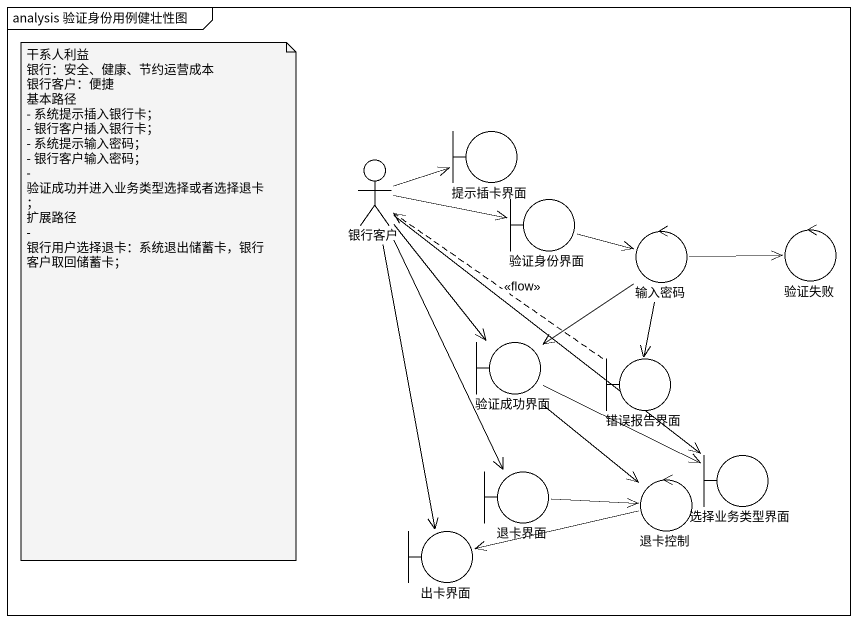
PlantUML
@startuml
mainframe analysis 验证身份用例健壮性图
actor 银行客户
boundary 提示插卡界面
boundary 验证身份界面
control 输入密码
control 验证失败
boundary 验证成功界面
boundary 错误报告界面
boundary 退卡界面
control 退卡控制
boundary 选择业务类型界面
boundary 出卡界面
银行客户 -right-> 提示插卡界面
银行客户 -right-> 验证身份界面
银行客户 --> 验证成功界面
银行客户 --> 退卡界面
银行客户 --> 选择业务类型界面
银行客户 --> 出卡界面
验证身份界面 -right-> 输入密码
输入密码 -right-> 验证失败
输入密码 --> 验证成功界面
输入密码 --> 错误报告界面
验证成功界面 --> 退卡控制
验证成功界面 -right-> 选择业务类型界面
错误报告界面 .up.> 银行客户 : <<flow>>
退卡界面 -right-> 退卡控制
退卡控制 -left-> 出卡界面
note as N1
  干系人利益
  银行：安全、健康、节约运营成本
  银行客户：便捷
  基本路径
  - 系统提示插入银行卡；
  - 银行客户插入银行卡；
  - 系统提示输入密码；
  - 银行客户输入密码；
  - 验证成功并进入业务类型选择或者选择退卡；
  扩展路径
  - 银行用户选择退卡：系统退出储蓄卡，银行客户取回储蓄卡；
end note
@enduml
